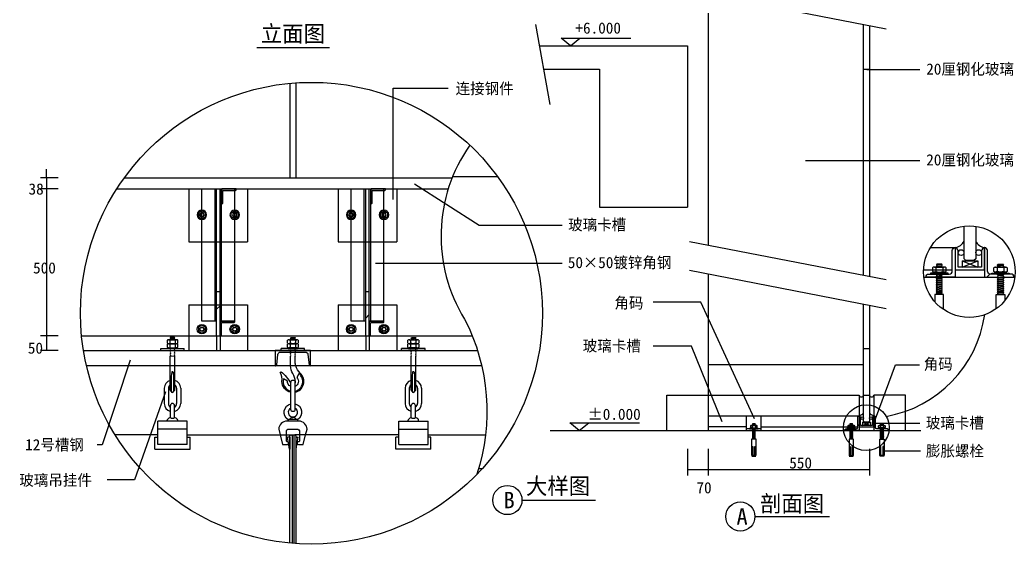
# Model space of a CAD drawing. Header units: metres. Extents: x 109725 to 113155, y 37752 to 42368.
# Drawn here: x 109725 to 113115, y 37752 to 39538 of the extents above; entities that cross this region are included whole.
import ezdxf

# ---------------------------------------------------------------- set-up
doc = ezdxf.new("R2010")
doc.units = ezdxf.units.M
for name, color, linetype in [('2', 2, 'Continuous'), ('3', 5, 'Continuous'), ('4', 4, 'Continuous'), ('7', 7, 'Continuous'), ('BH', 3, 'Continuous'), ('Dim', 3, 'Continuous'), ('TEXT', 7, 'Continuous')]:
    doc.layers.add(name, color=color, linetype=linetype)

# ---------------------------------------------------------------- blocks, each defined once
blk = doc.blocks.new('ST-L50')
at = {"layer": '7'}
blk.add_lwpolyline([(0, 1, 0.41), (1, 0), (50, 0), (50, 2.67, 0.41), (48, 4.67), (6.67, 4.67, -0.41), (4.67, 6.67), (4.67, 48, 0.41), (2.67, 50), (0, 50)], format="xyb", close=True, dxfattribs=at)
blk = doc.blocks.new('膨胀栓-10')
at = {"layer": '3'}
for p, q in [((49.68, 19.8), (50.51, 9.8)), ((52.1, 10.6), (51.43, 19.01)), ((53.85, 9.8), (53.01, 19.8)), ((53.01, 19.8), (53.85, 9.8)), ((55.43, 10.6), (54.76, 19.01)), ((56.35, 19.8), (57.18, 9.8)), ((58.77, 10.6), (58.09, 19.01)), ((59.68, 19.8), (60.51, 9.8)), ((62.1, 10.6), (61.43, 19.01)), ((63.01, 19.8), (63.85, 9.8)), ((65.43, 10.6), (64.76, 19.01)), ((66.35, 19.8), (67.18, 9.8)), ((68.77, 10.6), (68.09, 19.01)), ((69.68, 19.8), (70.51, 9.8)), ((72.1, 10.6), (71.43, 19.01)), ((73.01, 19.8), (73.85, 9.8)), ((75.43, 10.6), (74.76, 19.01)), ((76.35, 19.8), (77.18, 9.8)), ((78.77, 10.6), (78.09, 19.01)), ((79.68, 19.8), (80.51, 9.8)), ((82.1, 10.6), (81.43, 19.01)), ((83.01, 19.8), (83.85, 9.8)), ((95.68, 20.77), (89.18, 20.76)), ((95.68, 9.22), (89.18, 9.22)), ((96.68, 19.99), (97.51, 9.99)), ((99.1, 10.79), (98.43, 19.2)), ((100.01, 19.99), (100.85, 9.99))]:
    blk.add_line(p, q, dxfattribs=at)
for points in [[(88.18, 6.55, -0.22), (89.18, 9.22, -0.17), (89.18, 20.76, -0.1), (88.18, 23.43)], [(96.68, 6.55, 0.22), (95.68, 9.22, 0.17), (95.68, 20.77, 0.1), (96.68, 23.43)]]:
    blk.add_lwpolyline(points, format="xyb", dxfattribs=at)
at = {"layer": '7'}
for p, q in [((49.68, 19.8), (49.68, 10.18)), ((84.68, 19.04), (84.68, 10.22)), ((86.43, 24.87), (86.43, 5.11)), ((88.18, 6.55), (88.18, 23.43)), ((96.68, 19.99), (96.68, 10.37))]:
    blk.add_line(p, q, dxfattribs=at)
blk.add_lwpolyline([(76.35, 19.8), (78.09, 19.01), (79.68, 19.8), (81.43, 19.01), (83.01, 19.8), (84.68, 19.04), (84.68, 29.87), (86.43, 29.87), (86.43, 24.87), (88.18, 24.87), (88.18, 23.43, -0.2), (89.35, 26.54), (95.51, 26.54, -0.2), (96.68, 23.68), (96.68, 19.99), (98.43, 19.2), (100.01, 19.99), (101.68, 19.23), (101.68, 10.41), (100.85, 9.99), (99.1, 10.79), (97.51, 9.99), (96.68, 10.37), (96.68, 6.3, -0.23), (95.51, 3.45), (89.35, 3.44, -0.19), (88.18, 6.55), (88.18, 5.11), (86.43, 5.11), (86.43, 0.11), (84.68, 0.11), (84.68, 10.22), (83.85, 9.8), (82.1, 10.6), (80.51, 9.8), (78.77, 10.6), (77.18, 9.8), (75.43, 10.6), (73.85, 9.8), (72.1, 10.6), (70.51, 9.8), (68.77, 10.6), (67.18, 9.8), (65.43, 10.6), (63.85, 9.8), (62.1, 10.6), (60.51, 9.8), (58.77, 10.6), (57.18, 9.8), (55.43, 10.6), (53.85, 9.8), (52.1, 10.6), (50.51, 9.8), (49.68, 10.18), (49.68, 7.3), (-5.32, 7.3), (-5.32, 9.8), (-8.32, 8.14), (-8.32, 21.47), (-5.32, 19.8), (-5.32, 22.3), (49.68, 22.3), (49.68, 19.8), (51.43, 19.01), (53.01, 19.8), (54.76, 19.01), (56.35, 19.8), (58.09, 19.01), (59.68, 19.8), (61.43, 19.01), (63.01, 19.8), (64.76, 19.01), (66.35, 19.8), (68.09, 19.01), (69.68, 19.8), (71.43, 19.01), (73.01, 19.8), (74.76, 19.01)], format="xyb", close=True, dxfattribs=at)
blk.add_lwpolyline([(-5.32, 9.8), (24.68, 9.8), (24.68, 11.47), (-5.32, 11.47), (-5.32, 18.14), (24.68, 18.14), (24.68, 19.8), (-5.32, 19.8)], dxfattribs=at)

msp = doc.modelspace()

# ---------------------------------------------------------------- hatches: boundary and pattern name
at = {"layer": '3'}
h = msp.add_hatch(dxfattribs=at)
h.set_pattern_fill('HONEY', scale=40)
h.paths.add_polyline_path([(112920.82, 38745.35, 1), (112940.65, 38745.35, 1)])
h = msp.add_hatch(dxfattribs=at)
h.set_pattern_fill('HONEY', scale=40)
h.paths.add_polyline_path([(112980.82, 38745.35, 1), (113000.65, 38745.35, 1)])
at = {"layer": 'BH'}
h = msp.add_hatch(dxfattribs=at)
h.set_pattern_fill('AR-RROOF', scale=200)
h.paths.add_polyline_path([(112598.71, 39521.94), (112068.71, 39624.93), (112068.71, 38770.4), (112598.71, 38667.41)])
h.paths.add_polyline_path([(112068.71, 38672.02), (112068.71, 38259.7), (112583.71, 38259.7, 0.78), (112598.71, 38259.7), (112598.71, 38569.04)])
h.paths.add_polyline_path([(112068.71, 38259.7), (112068.71, 38189.7), (112583.71, 38189.7), (112583.71, 38259.7)])
h.paths.add_polyline_path([(112598.71, 38259.7, -0.78), (112583.71, 38259.7), (112583.71, 38189.7, 0.24), (112598.71, 38200.6)])
h = msp.add_hatch(dxfattribs=at)
h.set_pattern_fill('PLAST', scale=200)
h.paths.add_polyline_path([(112618.71, 39518.06), (112598.71, 39521.94), (112598.71, 38667.41), (112618.71, 38663.53)])
h = msp.add_hatch(dxfattribs=at)
h.set_pattern_fill('AR-CONC', scale=20)
h.paths.add_polyline_path([(111998.71, 39450.08), (111494.37, 39450.08), (111508.44, 39370.08), (111698.71, 39370.08), (111698.71, 38900.08), (111998.71, 38900.08)])
h = msp.add_hatch(dxfattribs=at)
h.set_pattern_fill('ANSI31', scale=400)
h.paths.add_polyline_path([(111998.71, 39450.08), (111494.37, 39450.08), (111508.44, 39370.08), (111698.71, 39370.08), (111698.71, 38900.08), (111998.71, 38900.08)])
h = msp.add_hatch(dxfattribs=at)
h.set_pattern_fill('AR-RROOF', scale=600)
h.paths.add_polyline_path([(111196.66, 39000.23, -0.06), (111257.12, 39111.55, 0.21), (110664.77, 39323.79), (110664.77, 39000.23)])
h.paths.add_polyline_path([(111257.12, 39111.55, 0.06), (111197.87, 39003.23), (111352.77, 39003.23, 0.05)])
h.paths.add_polyline_path([(110644.77, 39000.23), (110644.77, 39322.18, 0.22), (110080.54, 39000.23)])
h.paths.add_polyline_path([(110644.77, 38076.22), (110643.28, 38076.22), (110639.77, 38097.97), (110639.77, 38094.97, -0.41), (110636.27, 38091.47), (110619.77, 38091.47), (110611.51, 38124.53), (110294.47, 38124.53), (110294.47, 38116.78), (110304.47, 38116.78), (110304.47, 38076.22), (110184.47, 38076.22), (110184.47, 38116.78), (110194.47, 38116.78), (110194.47, 38124.53), (110049.05, 38124.53, 0.23), (110644.77, 37755.62)])
h.paths.add_polyline_path([(110698.04, 38124.53), (110689.77, 38091.47), (110673.27, 38091.47, -0.41), (110669.77, 38094.97), (110669.77, 38097.97), (110666.26, 38076.22), (110664.77, 38076.22), (110664.77, 37754.01, 0.22), (111281.63, 37990.36, 0.05), (111310.74, 38124.53), (111115.07, 38124.53), (111115.07, 38116.78), (111125.07, 38116.78), (111125.07, 38076.22), (111005.07, 38076.22), (111005.07, 38116.78), (111015.07, 38116.78), (111015.07, 38124.53)])
h = msp.add_hatch(dxfattribs=at)
h.set_pattern_fill('ANSI32', scale=40)
h.paths.add_polyline_path([(110406.63, 38962.23), (110394.63, 38962.23), (110394.63, 38782.23), (110406.63, 38782.23)])
h = msp.add_hatch(dxfattribs=at)
h.set_pattern_fill('ANSI32', scale=40)
h.paths.add_polyline_path([(110914.91, 38962.23), (110902.91, 38962.23), (110902.91, 38782.23), (110914.91, 38782.23)])
h = msp.add_hatch(dxfattribs=at)
h.set_pattern_fill('ANSI32', scale=30)
h.paths.add_polyline_path([(112910.74, 38762.3, 0.41), (112900.74, 38752.3), (112900.74, 38682.3, -0.41), (112890.74, 38672.3), (112820.74, 38672.3, 0.41), (112810.74, 38662.3), (112910.74, 38662.3)])
h = msp.add_hatch(dxfattribs=at)
h.set_pattern_fill('ANSI32', scale=30)
h.paths.add_polyline_path([(112910.74, 38760.91, -0.41), (112920.74, 38750.91), (112920.74, 38696.3), (113000.74, 38696.3), (113000.74, 38750.91, -0.41), (113010.74, 38760.91), (113010.74, 38686.3), (112910.74, 38686.3)])
h = msp.add_hatch(dxfattribs=at)
h.set_pattern_fill('ANSI32', scale=30)
h.paths.add_polyline_path([(113010.74, 38662.3), (113110.74, 38662.3, 0.41), (113100.74, 38672.3), (113030.74, 38672.3, -0.41), (113020.74, 38682.3), (113020.74, 38752.3, 0.41), (113010.74, 38762.3)])
h = msp.add_hatch(dxfattribs=at)
h.set_pattern_fill('ANSI32', scale=40)
h.paths.add_polyline_path([(110394.63, 38567.23), (110406.63, 38567.23), (110406.63, 38612.23), (110394.63, 38612.23)])
h.paths.add_polyline_path([(110406.63, 38567.23), (110394.63, 38567.23), (110394.63, 38462.23), (110406.63, 38462.23)])
h = msp.add_hatch(dxfattribs=at)
h.set_pattern_fill('ANSI32', scale=40)
h.paths.add_polyline_path([(110902.91, 38567.23), (110914.91, 38567.23), (110914.91, 38612.23), (110902.91, 38612.23)])
h.paths.add_polyline_path([(110914.91, 38567.23), (110902.91, 38567.23), (110902.91, 38462.23), (110914.91, 38462.23)])
h = msp.add_hatch(dxfattribs=at)
h.set_pattern_fill('PLAST', scale=200)
h.paths.add_polyline_path([(112618.71, 38565.15), (112598.71, 38569.04), (112598.71, 38182.08, -0.04), (112598.71, 38181.27), (112598.71, 38170.83), (112601.71, 38167.83), (112615.71, 38167.83), (112618.71, 38170.83), (112618.71, 38181.27, -0.04), (112618.71, 38182.08)])
h = msp.add_hatch(dxfattribs=at)
h.set_pattern_fill('ANSI32', scale=15)
h.paths.add_polyline_path([(112583.71, 38189.7, 0.41), (112578.71, 38184.7), (112578.71, 38149.7, -0.41), (112573.71, 38144.7), (112538.71, 38144.7, 0.41), (112533.71, 38139.7), (112583.71, 38139.7)])
h = msp.add_hatch(dxfattribs=at)
h.set_pattern_fill('ANSI32', scale=15)
h.paths.add_polyline_path([(112583.71, 38189, -0.41), (112588.71, 38184), (112588.71, 38156.7), (112628.71, 38156.7), (112628.71, 38184, -0.41), (112633.71, 38189), (112633.71, 38151.7), (112583.71, 38151.7)])
h = msp.add_hatch(dxfattribs=at)
h.set_pattern_fill('ANSI32', scale=15)
h.paths.add_polyline_path([(112633.71, 38139.7), (112683.71, 38139.7, 0.41), (112678.71, 38144.7), (112643.71, 38144.7, -0.41), (112638.71, 38149.7), (112638.71, 38184.7, 0.41), (112633.71, 38189.7)])

# ---------------------------------------------------------------- linework, layer by layer
for p, q in [((112627.99, 38164.3), (112657.99, 38164.3)), ((112666, 38069.69), (112696, 38069.69))]:
    msp.add_line(p, q)
at = {"layer": '2'}
for p, q in [((111494.37, 39450.08), (111998.71, 39450.08)), ((111494.37, 39450.08), (111998.71, 39450.08)), ((111998.71, 39450.08), (111998.71, 38900.08)), ((111508.44, 39370.08), (111698.71, 39370.08)), ((111698.71, 39370.08), (111698.71, 38900.08)), ((111698.71, 38900.08), (111998.71, 38900.08)), ((112803.85, 38662.3), (113113.71, 38662.3)), ((111531.5, 38139.7), (112794.05, 38139.7))]:
    msp.add_line(p, q, dxfattribs=at)
at = {"layer": '3'}
for p, q in [((112675.44, 39507.03), (112005.49, 39637.21)), ((111481.56, 39522.89), (111529.63, 39249.62)), ((110664.77, 39323.79), (110664.77, 39000.23)), ((110644.77, 39322.18), (110644.77, 39000.23)), ((110389.63, 38512.23), (110389.63, 38962.23)), ((110411.63, 38512.23), (110411.63, 38962.23)), ((110897.91, 38512.23), (110897.91, 38962.23)), ((110919.91, 38512.23), (110919.91, 38962.23)), ((110344.63, 38782.23), (110394.63, 38782.23)), ((110406.63, 38782.23), (110456.63, 38782.23)), ((110852.91, 38782.23), (110902.91, 38782.23)), ((110914.91, 38782.23), (110964.91, 38782.23)), ((112675.44, 38652.5), (112005.49, 38782.68)), ((112934.16, 38717.18), (112987.31, 38696.3)), ((112934.16, 38696.3), (112987.31, 38717.18)), ((112675.44, 38554.13), (112005.49, 38684.3)), ((112845.27, 38694.27), (112845.26, 38681.27)), ((112866.81, 38702.94), (112846.81, 38704.61)), ((112866.81, 38696.27), (112846.81, 38697.94)), ((112848.4, 38701.11), (112865.22, 38699.76)), ((112868.36, 38694.27), (112868.35, 38681.27)), ((113053.4, 38694.27), (113053.41, 38681.27)), ((113054.95, 38702.94), (113074.95, 38704.61)), ((113054.95, 38696.27), (113074.95, 38697.94)), ((113073.36, 38701.11), (113056.53, 38699.76)), ((113076.49, 38694.27), (113076.5, 38681.27)), ((112866.43, 38668.94), (112846.43, 38670.61)), ((112866.43, 38662.27), (112846.43, 38663.94)), ((112866.43, 38655.61), (112846.43, 38657.27)), ((112866.43, 38648.94), (112846.43, 38650.61)), ((112848.02, 38667.11), (112864.84, 38665.76)), ((112848.02, 38660.45), (112864.84, 38659.1)), ((112848.02, 38653.78), (112864.84, 38652.43)), ((112848.02, 38647.11), (112864.84, 38645.76)), ((113055.33, 38668.94), (113075.33, 38670.61)), ((113055.33, 38662.27), (113075.33, 38663.94)), ((113055.33, 38655.61), (113075.33, 38657.27)), ((113055.33, 38648.94), (113075.33, 38650.61)), ((113073.74, 38667.11), (113056.91, 38665.76)), ((113073.74, 38660.45), (113056.91, 38659.1)), ((113073.74, 38653.78), (113056.91, 38652.43)), ((113073.74, 38647.11), (113056.91, 38645.76)), ((112866.43, 38642.27), (112846.43, 38643.94)), ((112866.43, 38635.61), (112846.43, 38637.27)), ((112866.43, 38628.94), (112846.43, 38630.61)), ((112866.43, 38622.27), (112846.43, 38623.94)), ((112866.43, 38615.61), (112846.43, 38617.27)), ((112848.02, 38640.45), (112864.84, 38639.1)), ((112848.02, 38633.78), (112864.84, 38632.43)), ((112848.02, 38627.11), (112864.84, 38625.76)), ((112848.02, 38620.45), (112864.84, 38619.1)), ((112848.02, 38613.78), (112864.84, 38612.43)), ((113055.33, 38642.27), (113075.33, 38643.94)), ((113055.33, 38635.61), (113075.33, 38637.27)), ((113055.33, 38628.94), (113075.33, 38630.61)), ((113055.33, 38622.27), (113075.33, 38623.94)), ((113055.33, 38615.61), (113075.33, 38617.27)), ((113073.74, 38640.45), (113056.91, 38639.1)), ((113073.74, 38633.78), (113056.91, 38632.43)), ((113073.74, 38627.11), (113056.91, 38625.76)), ((113073.74, 38620.45), (113056.91, 38619.1)), ((113073.74, 38613.78), (113056.91, 38612.43)), ((112846.43, 38610.61), (112866.43, 38608.94)), ((112866.43, 38608.94), (112846.43, 38610.61)), ((112866.43, 38602.27), (112846.43, 38603.94)), ((112848.02, 38607.11), (112864.84, 38605.76)), ((113075.33, 38610.61), (113055.33, 38608.94)), ((113055.33, 38608.94), (113075.33, 38610.61)), ((113055.33, 38602.27), (113075.33, 38603.94)), ((113073.74, 38607.11), (113056.91, 38605.76)), ((110344.63, 38567.23), (110456.63, 38567.23)), ((110852.91, 38567.23), (110964.91, 38567.23)), ((110226.31, 38446.63), (110226.3, 38436.63)), ((110237.08, 38448.5), (110230.87, 38448.5)), ((110235.54, 38446.9), (110235.54, 38436.36)), ((110237.14, 38456.5), (110236.48, 38455.16)), ((110252.48, 38453.83), (110236.48, 38455.16)), ((110236.48, 38455.16), (110237.75, 38452.37)), ((110237.75, 38452.37), (110236.48, 38449.83)), ((110252.48, 38448.5), (110236.48, 38449.83)), ((110236.48, 38449.83), (110237.08, 38448.5)), ((110252.48, 38448.5), (110237.08, 38448.5)), ((110251.26, 38456.5), (110237.14, 38456.5)), ((110237.75, 38452.37), (110251.21, 38451.29)), ((110251.21, 38451.29), (110252.48, 38453.83)), ((110252.48, 38448.5), (110251.21, 38451.29)), ((110252.48, 38453.83), (110251.26, 38456.5)), ((110258.69, 38448.5), (110252.48, 38448.5)), ((110254.02, 38446.9), (110254.01, 38436.36)), ((110263.25, 38436.63), (110263.26, 38446.63)), ((110300.63, 38462.23), (110300.63, 38412.23)), ((110394.63, 38462.23), (110394.63, 38412.23)), ((110406.63, 38462.23), (110406.63, 38412.23)), ((110500.63, 38462.23), (110500.63, 38412.23)), ((110635.99, 38436.63), (110635.99, 38446.63)), ((110640.56, 38448.5), (110646.77, 38448.5)), ((110645.23, 38446.9), (110645.23, 38436.36)), ((110646.77, 38453.83), (110647.98, 38456.5)), ((110646.77, 38453.83), (110662.77, 38455.16)), ((110648.04, 38451.29), (110646.77, 38453.83)), ((110646.77, 38448.5), (110648.04, 38451.29)), ((110646.77, 38448.5), (110662.77, 38449.83)), ((110646.77, 38448.5), (110662.16, 38448.5)), ((110647.98, 38456.5), (110662.1, 38456.5)), ((110661.5, 38452.37), (110648.04, 38451.29)), ((110662.77, 38455.16), (110661.5, 38452.37)), ((110661.5, 38452.37), (110662.77, 38449.83)), ((110662.1, 38456.5), (110662.77, 38455.16)), ((110662.77, 38449.83), (110662.16, 38448.5)), ((110662.16, 38448.5), (110668.37, 38448.5)), ((110663.71, 38446.9), (110663.71, 38436.36)), ((110672.94, 38446.63), (110672.94, 38436.63)), ((110808.91, 38462.23), (110808.91, 38412.23)), ((110902.91, 38462.23), (110902.91, 38412.23)), ((110914.91, 38462.23), (110914.91, 38412.23)), ((111008.91, 38462.23), (111008.91, 38412.23)), ((111046.29, 38436.63), (111046.29, 38446.63)), ((111050.86, 38448.5), (111057.07, 38448.5)), ((111055.53, 38446.9), (111055.53, 38436.36)), ((111057.07, 38453.83), (111058.28, 38456.5)), ((111057.07, 38453.83), (111073.07, 38455.16)), ((111058.34, 38451.29), (111057.07, 38453.83)), ((111057.07, 38448.5), (111058.34, 38451.29)), ((111057.07, 38448.5), (111073.07, 38449.83)), ((111057.07, 38448.5), (111072.46, 38448.5)), ((111058.28, 38456.5), (111072.4, 38456.5)), ((111071.8, 38452.37), (111058.34, 38451.29)), ((111073.07, 38455.16), (111071.8, 38452.37)), ((111071.8, 38452.37), (111073.07, 38449.83)), ((111072.4, 38456.5), (111073.07, 38455.16)), ((111073.07, 38449.83), (111072.46, 38448.5)), ((111072.46, 38448.5), (111078.67, 38448.5)), ((111074.01, 38446.9), (111074.01, 38436.36)), ((111083.24, 38446.63), (111083.24, 38436.63)), ((110204.78, 38418.23), (110284.78, 38418.23)), ((110204.78, 38412.23), (110204.78, 38418.23)), ((110204.78, 38412.23), (110284.78, 38412.23)), ((110226.3, 38432.9), (110226.3, 38422.9)), ((110228.96, 38421.03), (110228.96, 38418.23)), ((110231.27, 38421.03), (110228.96, 38421.03)), ((110260.58, 38418.23), (110228.96, 38418.23)), ((110258.28, 38434.76), (110230.87, 38434.77)), ((110231.27, 38421.03), (110258.28, 38421.03)), ((110235.54, 38433.16), (110235.54, 38422.63)), ((110254.02, 38433.16), (110254.01, 38422.63)), ((110260.58, 38421.03), (110258.28, 38421.03)), ((110260.58, 38418.23), (110260.58, 38421.03)), ((110263.25, 38422.9), (110263.25, 38432.9)), ((110284.78, 38412.23), (110284.78, 38418.23)), ((110694.47, 38418.23), (110614.47, 38418.23)), ((110614.47, 38412.23), (110614.47, 38418.23)), ((110694.47, 38412.23), (110614.47, 38412.23)), ((110636, 38422.9), (110635.99, 38432.9)), ((110638.66, 38421.03), (110640.97, 38421.03)), ((110638.66, 38418.23), (110638.66, 38421.03)), ((110638.66, 38418.23), (110670.28, 38418.23)), ((110640.96, 38434.76), (110668.37, 38434.77)), ((110667.98, 38421.03), (110640.97, 38421.03)), ((110645.23, 38433.16), (110645.23, 38422.63)), ((110663.71, 38433.16), (110663.71, 38422.63)), ((110667.98, 38421.03), (110670.28, 38421.03)), ((110670.28, 38421.03), (110670.28, 38418.23)), ((110672.94, 38432.9), (110672.95, 38422.9)), ((110694.47, 38412.23), (110694.47, 38418.23)), ((111104.77, 38418.23), (111024.77, 38418.23)), ((111024.77, 38412.23), (111024.77, 38418.23)), ((111104.77, 38412.23), (111024.77, 38412.23)), ((111046.3, 38422.9), (111046.29, 38432.9)), ((111048.96, 38421.03), (111051.27, 38421.03)), ((111048.96, 38418.23), (111048.96, 38421.03)), ((111048.96, 38418.23), (111080.58, 38418.23)), ((111051.26, 38434.76), (111078.67, 38434.77)), ((111078.28, 38421.03), (111051.27, 38421.03)), ((111055.53, 38433.16), (111055.53, 38422.63)), ((111074.01, 38433.16), (111074.01, 38422.63)), ((111078.28, 38421.03), (111080.58, 38421.03)), ((111080.58, 38421.03), (111080.58, 38418.23)), ((111083.24, 38432.9), (111083.25, 38422.9)), ((111104.77, 38412.23), (111104.77, 38418.23)), ((110252.47, 38391.56), (110236.47, 38392.9)), ((110236.47, 38359.23), (110236.47, 38392.9)), ((110252.47, 38359.23), (110252.47, 38391.56)), ((111057.07, 38359.23), (111057.07, 38391.56)), ((111073.07, 38359.23), (111073.07, 38392.9)), ((110242.03, 38338.1), (110240.47, 38324.68)), ((110240.47, 38324.68), (110240.47, 38272.97)), ((110243.94, 38339.5), (110245, 38339.5)), ((110246.91, 38338.1), (110248.47, 38324.68)), ((110248.47, 38324.68), (110248.47, 38272.97)), ((111062.63, 38338.1), (111061.07, 38324.68)), ((111061.07, 38324.68), (111061.07, 38272.97)), ((111065.6, 38339.5), (111064.54, 38339.5)), ((111067.51, 38338.1), (111069.07, 38324.68)), ((111069.07, 38324.68), (111069.07, 38272.97)), ((110649.65, 38183.63), (110654.77, 38183.63)), ((110659.89, 38183.63), (110654.77, 38183.63)), ((110294.47, 38143.47), (110194.47, 38143.47)), ((111015.07, 38143.47), (111115.07, 38143.47)), ((112595.42, 38167.14), (112621.99, 38156.7)), ((112595.42, 38156.7), (112621.99, 38167.14)), ((110644.77, 38116.78), (110636.74, 38116.78)), ((110643.28, 38076.22), (110636.74, 38116.78)), ((110644.77, 38116.78), (110644.77, 38076.22)), ((110664.77, 38116.78), (110672.81, 38116.78)), ((110664.77, 38116.78), (110664.77, 38076.22)), ((110666.26, 38076.22), (110672.81, 38116.78)), ((110644.77, 38076.22), (110643.28, 38076.22)), ((110664.77, 38076.22), (110666.26, 38076.22))]:
    msp.add_line(p, q, dxfattribs=at)
for points in [[(111257.12, 39111.55, 0.3), (111239.77, 38518.75, -0.2), (111281.63, 37990.36, -0.2)], [(112839.93, 38696.27, -0.22), (112845.27, 38694.27, -0.17), (112868.36, 38694.27, -0.1), (112873.69, 38696.27)], [(112839.93, 38679.27, 0.22), (112845.26, 38681.27, 0.17), (112868.35, 38681.27, 0.1), (112873.69, 38679.27)], [(113081.83, 38696.27, 0.22), (113076.49, 38694.27, 0.17), (113053.4, 38694.27, 0.1), (113048.07, 38696.27)], [(113081.83, 38679.27, -0.22), (113076.5, 38681.27, -0.17), (113053.41, 38681.27, -0.1), (113048.07, 38679.27)], [(110231.28, 38448.5, -0.22), (110235.54, 38446.9, -0.17), (110254.02, 38446.9, -0.1), (110258.28, 38448.5)], [(110667.97, 38448.5, 0.22), (110663.71, 38446.9, 0.17), (110645.23, 38446.9, 0.1), (110640.96, 38448.5)], [(111078.27, 38448.5, 0.22), (111074.01, 38446.9, 0.17), (111055.53, 38446.9, 0.1), (111051.26, 38448.5)], [(110231.27, 38434.76, 0.22), (110235.54, 38436.36, 0.17), (110254.01, 38436.36, 0.1), (110258.28, 38434.76)], [(110231.27, 38434.76, -0.22), (110235.54, 38433.16, -0.17), (110254.02, 38433.16, -0.1), (110258.28, 38434.76)], [(110231.27, 38421.03, 0.22), (110235.54, 38422.63, 0.17), (110254.01, 38422.63, 0.1), (110258.28, 38421.03)], [(110667.97, 38434.76, 0.22), (110663.71, 38433.16, 0.17), (110645.23, 38433.16, 0.1), (110640.96, 38434.76)], [(110667.97, 38434.76, -0.22), (110663.71, 38436.36, -0.17), (110645.23, 38436.36, -0.1), (110640.97, 38434.76)], [(110667.98, 38421.03, -0.22), (110663.71, 38422.63, -0.17), (110645.23, 38422.63, -0.1), (110640.97, 38421.03)], [(111078.27, 38434.76, -0.22), (111074.01, 38436.36, -0.17), (111055.53, 38436.36, -0.1), (111051.26, 38434.76)], [(111078.27, 38434.76, 0.22), (111074.01, 38433.16, 0.17), (111055.53, 38433.16, 0.1), (111051.26, 38434.76)], [(111078.27, 38421.03, -0.22), (111074.01, 38422.63, -0.17), (111055.53, 38422.63, -0.1), (111051.27, 38421.03)], [(110664.43, 38359.23, -0.06), (110662.77, 38371.99), (110662.77, 38392.9)], [(110646.43, 38289.85, -0.3), (110636.23, 38307.85), (110622.55, 38315.74, 0.43), (110647.77, 38273.68)], [(110661.77, 38273.68, 0.64), (110675.41, 38332.89), (110667.81, 38319.73, -0.54), (110661.77, 38289.24)], [(110611.51, 38124.53), (110619.77, 38091.47), (110636.27, 38091.47, 0.41), (110639.77, 38094.97), (110639.77, 38097.97, 0.41), (110637.27, 38100.47), (110635.27, 38100.47, -0.41), (110632.77, 38102.97), (110632.77, 38124.53)], [(110676.77, 38124.53), (110676.77, 38102.97, -0.41), (110674.27, 38100.47), (110672.27, 38100.47, 0.41), (110669.77, 38097.97), (110669.77, 38094.97, 0.41), (110673.27, 38091.47), (110689.77, 38091.47), (110698.04, 38124.53)]]:
    msp.add_lwpolyline(points, format="xyb", dxfattribs=at)
for points in [[(110344.63, 38887.96), (110332.63, 38881.03), (110332.63, 38867.18), (110344.63, 38860.25)], [(110344.63, 38860.25), (110356.63, 38867.18), (110356.63, 38881.03), (110344.63, 38887.96)], [(110456.63, 38860.25), (110444.63, 38867.18), (110444.63, 38881.03), (110456.63, 38887.96)], [(110456.63, 38887.96), (110468.63, 38881.03), (110468.63, 38867.18), (110456.63, 38860.25)], [(110852.91, 38887.96), (110840.91, 38881.03), (110840.91, 38867.18), (110852.91, 38860.25)], [(110852.91, 38860.25), (110864.91, 38867.18), (110864.91, 38881.03), (110852.91, 38887.96)], [(110964.91, 38860.25), (110952.91, 38867.18), (110952.91, 38881.03), (110964.91, 38887.96)], [(110964.91, 38887.96), (110976.91, 38881.03), (110976.91, 38867.18), (110964.91, 38860.25)], [(110237.08, 38418.23), (110237.74, 38416.77), (110236.47, 38414.23), (110237.74, 38411.44), (110236.47, 38408.9), (110237.74, 38406.1), (110236.47, 38403.56), (110237.74, 38400.77), (110236.47, 38398.23), (110237.74, 38395.44), (110236.47, 38392.9)], [(110252.47, 38391.56), (110251.2, 38394.36), (110252.47, 38396.9), (110251.2, 38399.69), (110252.47, 38402.23), (110251.2, 38405.03), (110252.47, 38407.56), (110251.2, 38410.36), (110252.47, 38412.9), (110251.2, 38415.69), (110252.47, 38418.23)], [(110646.77, 38391.56), (110648.04, 38394.36), (110646.77, 38396.9), (110648.04, 38399.69), (110646.77, 38402.23), (110648.04, 38405.03), (110646.77, 38407.56), (110648.04, 38410.36), (110646.77, 38412.9), (110648.04, 38415.69), (110646.77, 38418.23)], [(110662.17, 38418.23), (110661.5, 38416.77), (110662.77, 38414.23), (110661.5, 38411.44), (110662.77, 38408.9), (110661.5, 38406.1), (110662.77, 38403.56), (110661.5, 38400.77), (110662.77, 38398.23), (110661.5, 38395.44), (110662.77, 38392.9)], [(111057.07, 38391.56), (111058.34, 38394.36), (111057.07, 38396.9), (111058.34, 38399.69), (111057.07, 38402.23), (111058.34, 38405.03), (111057.07, 38407.56), (111058.34, 38410.36), (111057.07, 38412.9), (111058.34, 38415.69), (111057.07, 38418.23)], [(111072.47, 38418.23), (111071.8, 38416.77), (111073.07, 38414.23), (111071.8, 38411.44), (111073.07, 38408.9), (111071.8, 38406.1), (111073.07, 38403.56), (111071.8, 38400.77), (111073.07, 38398.23), (111071.8, 38395.44), (111073.07, 38392.9)], [(110646.77, 38359.23), (110646.77, 38359.57), (110646.77, 38391.56)], [(110644.77, 37755.62), (110644.77, 38121.53), (110647.77, 38124.53), (110661.77, 38124.53), (110664.77, 38121.53), (110664.77, 37754.01)]]:
    msp.add_lwpolyline(points, dxfattribs=at)
for points in [[(110344.63, 38470.49), (110356.63, 38477.42), (110356.63, 38491.28), (110344.63, 38498.21), (110332.63, 38491.28), (110332.63, 38477.42)], [(110456.63, 38470.49), (110444.63, 38477.42), (110444.63, 38491.28), (110456.63, 38498.21), (110468.63, 38491.28), (110468.63, 38477.42)], [(110852.91, 38470.49), (110864.91, 38477.42), (110864.91, 38491.28), (110852.91, 38498.21), (110840.91, 38491.28), (110840.91, 38477.42)], [(110964.91, 38470.49), (110952.91, 38477.42), (110952.91, 38491.28), (110964.91, 38498.21), (110976.91, 38491.28), (110976.91, 38477.42)]]:
    msp.add_lwpolyline(points, close=True, dxfattribs=at)
msp.add_lwpolyline([(110714.28, 38359.23), (110714.77, 38359.23), (110714.77, 38412.23), (110594.77, 38412.23), (110594.77, 38359.23), (110595.27, 38359.23, 0.38), (110599.74, 38363.21), (110603.77, 38397.73, -0.41), (110612.77, 38406.73), (110696.77, 38406.73, -0.41), (110705.77, 38397.73), (110709.81, 38363.21, 0.38)], format="xyb", close=True, dxfattribs=at)
for centre, radius in [((110717.74, 38538.9), 786.67), ((112958.78, 38680.4), 155.98), ((112930.74, 38745.35), 9.91), ((112990.74, 38745.35), 9.91), ((110344.63, 38484.33), 16.17), ((110344.63, 38484.33), 7.38), ((110344.63, 38484.33), 6.23), ((110456.63, 38484.35), 16.17), ((110456.63, 38484.35), 7.38), ((110456.63, 38484.35), 6.23), ((110852.91, 38484.33), 16.17), ((110852.91, 38484.33), 7.38), ((110852.91, 38484.33), 6.23), ((110964.91, 38484.35), 16.17), ((110964.91, 38484.35), 7.38), ((110964.91, 38484.35), 6.23), ((112607.73, 38148.75), 77.99), ((112593.71, 38181.22), 4.96), ((112623.71, 38181.22), 4.96)]:
    msp.add_circle(centre, radius, dxfattribs=at)
for centre, radius, start, end in [((110344.63, 38874.1), 16.17, 90, 270), ((110344.63, 38874.1), 16.17, 270, 90), ((110456.63, 38874.1), 16.17, 90, 270), ((110456.63, 38874.1), 16.17, 270, 90), ((110852.91, 38874.1), 16.17, 90, 270), ((110852.91, 38874.1), 16.17, 270, 90), ((110964.91, 38874.1), 16.17, 90, 270), ((110964.91, 38874.1), 16.17, 270, 90), ((110344.63, 38874.1), 7.38, 90, 270), ((110344.63, 38874.1), 6.23, 90, 270), ((110344.63, 38874.1), 7.38, 270, 90), ((110344.63, 38874.1), 6.23, 270, 90), ((110456.63, 38874.1), 7.38, 90, 270), ((110456.63, 38874.1), 6.23, 90, 270), ((110456.63, 38874.1), 7.38, 270, 90), ((110456.63, 38874.1), 6.23, 270, 90), ((110852.91, 38874.1), 7.38, 90, 270), ((110852.91, 38874.1), 6.23, 90, 270), ((110852.91, 38874.1), 7.38, 270, 90), ((110852.91, 38874.1), 6.23, 270, 90), ((110964.91, 38874.1), 7.38, 90, 270), ((110964.91, 38874.1), 6.23, 90, 270), ((110964.91, 38874.1), 7.38, 270, 90), ((110964.91, 38874.1), 6.23, 270, 90), ((112605.2, 38591.68), 410.19, 279.85, 351.92), ((110230.55, 38442.78), 5.73, 86.72, 137.74), ((110258.78, 38442.19), 6.31, 44.75, 90.81), ((110640.47, 38442.19), 6.31, 89.19, 135.25), ((110668.7, 38442.78), 5.73, 42.26, 93.28), ((111050.77, 38442.19), 6.31, 89.19, 135.25), ((111079, 38442.78), 5.73, 42.26, 93.28), ((110231.1, 38428.14), 7.12, 227.51, 271.33), ((110231.11, 38441.88), 7.12, 227.51, 271.33), ((110230.54, 38429.05), 5.73, 86.72, 137.74), ((110258.54, 38441.61), 6.85, 267.79, 313.37), ((110258.54, 38427.88), 6.85, 267.79, 313.37), ((110258.77, 38428.46), 6.31, 44.75, 90.81), ((110640.47, 38428.46), 6.31, 89.19, 135.25), ((110640.7, 38441.61), 6.85, 226.63, 272.21), ((110640.7, 38427.88), 6.85, 226.63, 272.21), ((110668.14, 38441.88), 7.12, 268.67, 312.49), ((110668.14, 38428.14), 7.12, 268.67, 312.49), ((110668.7, 38429.05), 5.73, 42.26, 93.28), ((111050.77, 38428.46), 6.31, 89.19, 135.25), ((111051, 38441.61), 6.85, 226.63, 272.21), ((111051, 38427.88), 6.85, 226.63, 272.21), ((111078.44, 38441.88), 7.12, 268.67, 312.49), ((111078.44, 38428.14), 7.12, 268.67, 312.49), ((111079, 38429.05), 5.73, 42.26, 93.28), ((110245.28, 38308.37), 9.18, 127.68, 163.56), ((110239.97, 38315.24), 0.5, 0, 127.68), ((110243.94, 38337.5), 2, 90, 162.56), ((110245, 38337.5), 2, 17.44, 90), ((110248.97, 38315.24), 0.5, 52.32, 180), ((110243.66, 38308.37), 9.18, 16.44, 52.32), ((111065.88, 38308.37), 9.18, 127.68, 163.56), ((111060.57, 38315.24), 0.5, 0, 127.68), ((111064.54, 38337.5), 2, 90, 162.56), ((111065.6, 38337.5), 2, 17.44, 90), ((111069.57, 38315.24), 0.5, 52.32, 180), ((111064.26, 38308.37), 9.18, 16.44, 52.32), ((110654.77, 38306.47), 18.6, 243.33, 247.89), ((110654.77, 38201.47), 16, 115.94, 64.06), ((110629.61, 38200.91), 26.46, 290.25, 319.23), ((110654.77, 38102.56), 74.76, 78.43, 101.57), ((110679.35, 38200.12), 25.5, 220.28, 250.35)]:
    msp.add_arc(centre, radius, start, end, dxfattribs=at)
at = {"layer": '4'}
for p, q in [((111352.77, 39003.23), (111197.87, 39003.23)), ((110054.68, 38962.23), (111183.16, 38962.23)), ((109941.33, 38412.23), (111283.29, 38412.23)), ((111299.39, 38009.23), (111287.43, 38009.23))]:
    msp.add_line(p, q, dxfattribs=at)
for points in [[(111928.71, 38139.7), (111928.71, 38259.7), (112583.71, 38259.7), (112583.71, 38189.7)], [(112741.71, 38139.7), (112741.71, 38259.7), (112633.71, 38259.7), (112633.71, 38189.69)]]:
    msp.add_lwpolyline(points, dxfattribs=at)
for centre in [(112591.21, 38261.54), (112626.21, 38261.54)]:
    msp.add_arc(centre, 7.72, 193.78, 346.22, dxfattribs=at)
at = {"layer": '7'}
for p, q in [((111600.28, 39450.08), (111632.57, 39476.11)), ((110080.54, 39000.23), (111196.66, 39000.23)), ((110300.63, 38962.23), (110300.63, 38782.23)), ((110394.63, 38462.23), (110394.63, 38962.23)), ((110406.63, 38462.23), (110406.63, 38962.23)), ((110500.63, 38962.23), (110500.63, 38782.23)), ((110808.91, 38962.23), (110808.91, 38782.23)), ((110902.91, 38462.23), (110902.91, 38962.23)), ((110914.91, 38462.23), (110914.91, 38962.23)), ((111008.91, 38962.23), (111008.91, 38782.23)), ((110300.63, 38782.23), (110344.63, 38782.23)), ((110394.63, 38782.23), (110406.63, 38782.23)), ((110456.63, 38782.23), (110500.63, 38782.23)), ((110808.91, 38782.23), (110852.91, 38782.23)), ((110902.91, 38782.23), (110914.91, 38782.23)), ((110964.91, 38782.23), (111008.91, 38782.23)), ((112826.03, 38762.3), (112910.74, 38762.3)), ((113010.74, 38761.68), (113010.74, 38687.68)), ((112934.16, 38717.18), (112934.16, 38696.3)), ((112934.16, 38717.18), (112987.31, 38717.18)), ((112987.31, 38717.18), (112987.31, 38696.3)), ((112802.91, 38686.3), (112900.74, 38686.3)), ((112866.81, 38696.27), (112847.57, 38696.27)), ((113010.74, 38687.68), (113010.74, 38687.68)), ((113054.95, 38696.27), (113074.19, 38696.27)), ((112876.57, 38675.77), (112837.05, 38675.77)), ((112839.93, 38679.27), (112873.69, 38679.27)), ((112864.92, 38672.27), (112847.27, 38672.27)), ((113095.2, 38672.3), (113037.21, 38672.3)), ((113045.19, 38675.77), (113084.71, 38675.77)), ((113081.83, 38679.27), (113048.07, 38679.27)), ((113056.84, 38672.27), (113074.49, 38672.27)), ((110406.63, 38612.23), (110394.63, 38612.23)), ((110914.91, 38612.23), (110902.91, 38612.23)), ((112866.43, 38602.27), (112847.19, 38602.27)), ((113055.33, 38602.27), (113074.57, 38602.27)), ((110300.63, 38567.23), (110300.63, 38462.23)), ((110300.63, 38567.23), (110344.63, 38567.23)), ((110456.63, 38567.23), (110500.63, 38567.23)), ((110500.63, 38567.23), (110500.63, 38462.23)), ((110808.91, 38567.23), (110852.91, 38567.23)), ((110808.91, 38567.23), (110808.91, 38462.23)), ((110964.91, 38567.23), (111008.91, 38567.23)), ((111008.91, 38567.23), (111008.91, 38462.23)), ((109934.81, 38462.23), (111265.43, 38462.23)), ((111297.69, 38359.23), (109951.86, 38359.23)), ((110236.47, 38276.97), (110236.47, 38359.23)), ((110252.47, 38276.97), (110252.47, 38359.23)), ((111057.07, 38276.97), (111057.07, 38359.23)), ((111073.07, 38276.97), (111073.07, 38359.23)), ((110216.47, 38283.14), (110216.47, 38231.47)), ((110230.47, 38283.14), (110230.47, 38231.47)), ((110240.47, 38296.56), (110240.47, 38296.56)), ((110240.47, 38272.97), (110240.47, 38272.97)), ((110248.47, 38296.56), (110248.47, 38296.56)), ((110248.47, 38272.97), (110248.47, 38272.97)), ((110258.47, 38283.14), (110258.47, 38231.47)), ((110272.47, 38283.14), (110272.47, 38231.47)), ((111037.07, 38283.14), (111037.07, 38231.47)), ((111051.07, 38283.14), (111051.07, 38231.47)), ((111061.07, 38296.56), (111061.07, 38296.56)), ((111061.07, 38272.97), (111061.07, 38272.97)), ((111069.07, 38296.56), (111069.07, 38296.56)), ((111069.07, 38272.97), (111069.07, 38272.97)), ((111079.07, 38283.14), (111079.07, 38231.47)), ((111093.07, 38283.14), (111093.07, 38231.47)), ((110244.47, 38268.97), (110244.47, 38268.97)), ((111065.07, 38268.97), (111065.07, 38268.97)), ((110237.47, 38183.63), (110237.47, 38224.47)), ((110251.47, 38183.63), (110251.47, 38224.47)), ((111058.07, 38183.63), (111058.07, 38224.47)), ((111072.07, 38183.63), (111072.07, 38224.47)), ((110294.47, 38171.47), (110194.47, 38171.47)), ((110194.47, 38091.47), (110194.47, 38171.47)), ((110226.47, 38171.47), (110226.47, 38174.64)), ((110262.47, 38171.47), (110262.47, 38174.64)), ((110294.47, 38091.47), (110294.47, 38171.47)), ((111015.07, 38171.47), (111115.07, 38171.47)), ((111015.07, 38091.47), (111015.07, 38171.47)), ((111047.07, 38171.47), (111047.07, 38174.64)), ((111083.07, 38171.47), (111083.07, 38174.64)), ((111115.07, 38091.47), (111115.07, 38171.47)), ((112068.71, 38189.7), (112068.71, 38139.7)), ((112068.71, 38189.7), (112583.71, 38189.7)), ((112199.79, 38139.7), (112199.79, 38189.7)), ((112249.79, 38139.81), (112249.79, 38189.7)), ((112633.71, 38189.39), (112633.71, 38152.39)), ((111630.16, 38139.75), (111662.46, 38165.78)), ((112199.79, 38151.7), (112068.71, 38151.7)), ((112249.79, 38144.7), (112199.79, 38144.7)), ((112250.17, 38151.7), (112578.71, 38151.7)), ((112595.42, 38167.14), (112621.99, 38167.14)), ((112595.42, 38167.14), (112595.42, 38156.7)), ((112621.99, 38167.14), (112621.99, 38156.7)), ((112633.71, 38152.39), (112633.71, 38152.39)), ((112675.93, 38144.7), (112646.94, 38144.7)), ((110194.47, 38124.53), (110049.05, 38124.53)), ((110184.47, 38076.22), (110184.47, 38116.78)), ((110184.47, 38116.78), (110194.47, 38116.78)), ((110294.47, 38124.53), (110632.77, 38124.53)), ((110294.47, 38116.78), (110304.47, 38116.78)), ((110304.47, 38076.22), (110304.47, 38116.78)), ((110651.77, 38121.53), (110651.77, 37755)), ((110657.77, 38121.53), (110657.77, 37754.51)), ((111015.07, 38124.53), (110676.77, 38124.53)), ((111015.07, 38116.78), (111005.07, 38116.78)), ((111005.07, 38076.22), (111005.07, 38116.78)), ((111115.07, 38124.53), (111310.74, 38124.53)), ((111125.07, 38116.78), (111115.07, 38116.78)), ((111125.07, 38076.22), (111125.07, 38116.78)), ((110184.47, 38076.22), (110304.47, 38076.22)), ((110294.47, 38091.47), (110194.47, 38091.47)), ((111125.07, 38076.22), (111005.07, 38076.22)), ((111015.07, 38091.47), (111115.07, 38091.47))]:
    msp.add_line(p, q, dxfattribs=at)
for points in [[(112068.71, 39624.93), (112068.71, 38770.4)], [(112598.71, 38667.41), (112598.71, 39521.94)], [(112618.71, 39518.06), (112618.71, 38663.53)], [(111600.28, 39450.08), (111567.98, 39476.11), (111805.74, 39476.11)], [(110394.63, 38512.23), (110344.63, 38512.23), (110344.63, 38962.23)], [(110406.63, 38512.23), (110456.63, 38512.23), (110456.63, 38962.23)], [(110902.91, 38512.23), (110852.91, 38512.23), (110852.91, 38962.23)], [(110914.91, 38512.23), (110964.91, 38512.23), (110964.91, 38962.23)], [(112980.74, 38834.82), (112980.74, 38724.56), (112974.74, 38718.56), (112946.74, 38718.56), (112940.74, 38724.56), (112940.74, 38835.33)], [(112068.71, 38672.02), (112068.71, 38189.7)], [(112618.71, 38565.15), (112618.71, 38170.83), (112615.71, 38167.83), (112601.71, 38167.83), (112598.71, 38170.83), (112598.71, 38569.04)], [(111630.16, 38139.75), (111597.87, 38165.78), (111835.62, 38165.78)], [(110632.77, 38124.53), (110648.77, 38124.53), (110651.77, 38121.53)], [(110676.77, 38124.53), (110660.77, 38124.53), (110657.77, 38121.53)]]:
    msp.add_lwpolyline(points, dxfattribs=at)
for points in [[(112910.74, 38662.3), (112810.74, 38662.3), (112810.74, 38662.3, -0.41), (112820.74, 38672.3), (112890.74, 38672.3, 0.41), (112900.74, 38682.3), (112900.74, 38752.3, -0.41), (112910.74, 38762.3)], [(113110.74, 38662.3), (113110.74, 38662.3, 0.41), (113100.74, 38672.3), (113030.74, 38672.3, -0.41), (113020.74, 38682.3), (113020.74, 38752.3, 0.41), (113010.74, 38762.3), (113010.74, 38662.3)], [(110647.77, 38210.47), (110647.77, 38304.14, -1), (110661.77, 38304.14), (110661.77, 38210.47, -1)], [(112583.71, 38139.7), (112533.71, 38139.7), (112533.71, 38139.7, -0.41), (112538.71, 38144.7), (112573.71, 38144.7, 0.41), (112578.71, 38149.7), (112578.71, 38184.7, -0.41), (112583.71, 38189.7)], [(112683.71, 38139.7), (112683.71, 38139.7, 0.41), (112678.71, 38144.7), (112643.71, 38144.7, -0.41), (112638.71, 38149.7), (112638.71, 38184.7, 0.41), (112633.71, 38189.7), (112633.71, 38139.7)]]:
    msp.add_lwpolyline(points, format="xyb", close=True, dxfattribs=at)
for points in [[(112910.74, 38762.3), (112910.74, 38686.3), (113010.74, 38686.3), (113010.74, 38762.3, 0.39), (113000.74, 38750.91), (113000.74, 38696.3), (112920.74, 38696.3), (112920.74, 38750.91, 0.39), (112910.74, 38762.3)], [(112871.43, 38551.17), (112871.43, 38602.27), (112866.43, 38602.27), (112864.84, 38605.76), (112866.43, 38608.94), (112864.84, 38612.43), (112866.43, 38615.61), (112864.84, 38619.1), (112866.43, 38622.27), (112864.84, 38625.76), (112866.43, 38628.94), (112864.84, 38632.43), (112866.43, 38635.61), (112864.84, 38639.1), (112866.43, 38642.27), (112864.84, 38645.76), (112866.43, 38648.94), (112864.84, 38652.43), (112866.43, 38655.61), (112864.84, 38659.1), (112866.43, 38662.27), (112864.84, 38665.76), (112866.43, 38668.94), (112864.92, 38672.27), (112886.57, 38672.27), (112886.57, 38675.77), (112876.57, 38675.77), (112876.57, 38679.27), (112873.69, 38679.27, 0.2), (112879.9, 38681.61), (112879.91, 38693.94, 0.2), (112874.2, 38696.27), (112866.81, 38696.27), (112865.22, 38699.76), (112866.81, 38702.94), (112865.3, 38706.27), (112847.65, 38706.27), (112846.81, 38704.61), (112848.4, 38701.11), (112846.81, 38697.94), (112847.57, 38696.27), (112839.43, 38696.27, 0.23), (112833.72, 38693.94), (112833.71, 38681.61, 0.19), (112839.93, 38679.27), (112837.05, 38679.27), (112837.05, 38675.77), (112827.05, 38675.77), (112827.05, 38672.27), (112847.27, 38672.27), (112846.43, 38670.61), (112848.02, 38667.11), (112846.43, 38663.94), (112848.02, 38660.45), (112846.43, 38657.27), (112848.02, 38653.78), (112846.43, 38650.61), (112848.02, 38647.11), (112846.43, 38643.94), (112848.02, 38640.45), (112846.43, 38637.27), (112848.02, 38633.78), (112846.43, 38630.61), (112848.02, 38627.11), (112846.43, 38623.94), (112848.02, 38620.45), (112846.43, 38617.27), (112848.02, 38613.78), (112846.43, 38610.61), (112848.02, 38607.11), (112846.43, 38603.94), (112847.19, 38602.27), (112841.43, 38602.27), (112841.43, 38577.64)], [(113050.33, 38554.11), (113050.33, 38602.27), (113055.33, 38602.27), (113056.91, 38605.76), (113055.33, 38608.94), (113056.91, 38612.43), (113055.33, 38615.61), (113056.91, 38619.1), (113055.33, 38622.27), (113056.91, 38625.76), (113055.33, 38628.94), (113056.91, 38632.43), (113055.33, 38635.61), (113056.91, 38639.1), (113055.33, 38642.27), (113056.91, 38645.76), (113055.33, 38648.94), (113056.91, 38652.43), (113055.33, 38655.61), (113056.91, 38659.1), (113055.33, 38662.27), (113056.91, 38665.76), (113055.33, 38668.94), (113056.84, 38672.27), (113035.19, 38672.27), (113035.19, 38675.77), (113045.19, 38675.77), (113045.19, 38679.27), (113048.07, 38679.27, -0.2), (113041.86, 38681.61), (113041.85, 38693.94, -0.2), (113047.56, 38696.27), (113054.95, 38696.27), (113056.53, 38699.76), (113054.95, 38702.94), (113056.46, 38706.27), (113074.11, 38706.27), (113074.95, 38704.61), (113073.36, 38701.11), (113074.95, 38697.94), (113074.19, 38696.27), (113082.33, 38696.27, -0.23), (113088.04, 38693.94), (113088.05, 38681.61, -0.19), (113081.83, 38679.27), (113084.71, 38679.27), (113084.71, 38675.77), (113094.71, 38675.77), (113094.71, 38672.27), (113074.49, 38672.27), (113075.33, 38670.61), (113073.74, 38667.11), (113075.33, 38663.94), (113073.74, 38660.45), (113075.33, 38657.27), (113073.74, 38653.78), (113075.33, 38650.61), (113073.74, 38647.11), (113075.33, 38643.94), (113073.74, 38640.45), (113075.33, 38637.27), (113073.74, 38633.78), (113075.33, 38630.61), (113073.74, 38627.11), (113075.33, 38623.94), (113073.74, 38620.45), (113075.33, 38617.27), (113073.74, 38613.78), (113075.33, 38610.61), (113073.74, 38607.11), (113075.33, 38603.94), (113074.57, 38602.27), (113080.33, 38602.27), (113080.33, 38582.64)], [(110661.77, 38300.3, 0.18), (110664.11, 38306.47, 0.1), (110654.34, 38333.11, -0.14), (110646.77, 38359.23, -0.14)], [(110661.77, 38269.63, 0.62), (110679.63, 38334.55, -0.15), (110664.43, 38359.23, -0.15)], [(110647.77, 38269.63, -0.36), (110617.27, 38306.47, 0.21), (110611.27, 38336.5, -0.4), (110614.27, 38339.5, -0.09), (110647.77, 38300.02)], [(110638.77, 38171.47), (110638.77, 38176.1, -0.66), (110647.77, 38230.65)], [(110661.77, 38230.65, -0.66), (110670.77, 38176.1), (110670.77, 38171.47)], [(110698.04, 38124.53), (110702.77, 38143.47, 0.41), (110674.77, 38171.47), (110634.77, 38171.47, 0.41), (110606.77, 38143.47), (110611.51, 38124.53)], [(112583.71, 38189.7), (112583.71, 38151.7), (112633.71, 38151.7), (112633.71, 38189.7, 0.39), (112628.71, 38184), (112628.71, 38156.7), (112588.71, 38156.7), (112588.71, 38184, 0.39), (112583.71, 38189.7)], [(110632.77, 38124.53), (110632.77, 38138.47, -0.41), (110637.77, 38143.47), (110671.77, 38143.47, -0.41), (110676.77, 38138.47), (110676.77, 38124.53)]]:
    msp.add_lwpolyline(points, format="xyb", dxfattribs=at)
for centre, radius, start, end in [((112904.7, 38802.14), 40.3, 278.62, 333.41), ((113016.77, 38802.14), 40.3, 206.59, 261.38), ((110244.47, 38283.14), 28, 106.6, 180), ((110244.47, 38283.14), 28, 0, 73.4), ((111065.07, 38283.14), 28, 106.6, 180), ((111065.07, 38283.14), 28, 0, 73.4), ((110244.47, 38283.14), 14, 124.85, 180), ((110243.82, 38280.32), 8.07, 204.48, 245.52), ((110244.47, 38272.97), 4, 180, 270), ((110244.47, 38272.97), 4, 270, 0), ((110245.13, 38280.32), 8.07, 294.48, 335.52), ((110244.47, 38283.14), 14, 0, 55.15), ((111065.07, 38283.14), 14, 124.85, 180), ((111064.41, 38280.32), 8.07, 204.48, 245.52), ((111065.07, 38272.97), 4, 180, 270), ((111065.07, 38272.97), 4, 270, 0), ((111065.73, 38280.32), 8.07, 294.48, 335.52), ((111065.07, 38283.14), 14, 0, 55.15), ((110244.47, 38231.47), 28, 180, 255.52), ((110244.47, 38231.47), 14, 180, 240), ((110244.47, 38224.47), 7, 0, 180), ((110244.47, 38231.47), 28, 284.48, 0), ((110244.47, 38231.47), 14, 300, 0), ((111065.07, 38231.47), 28, 180, 255.52), ((111065.07, 38231.47), 14, 180, 240), ((111065.07, 38224.47), 7, 0, 180), ((111065.07, 38231.47), 28, 284.48, 0), ((111065.07, 38231.47), 14, 300, 0), ((110229.97, 38174.64), 3.5, 133.99, 180), ((110249.29, 38154.62), 31.32, 112.17, 133.99), ((110244.47, 38191.1), 10.24, 226.88, 313.12), ((110239.65, 38154.62), 31.32, 46.01, 67.83), ((110258.97, 38174.64), 3.5, 0, 46.01), ((111050.57, 38174.64), 3.5, 133.99, 180), ((111069.89, 38154.62), 31.32, 112.17, 133.99), ((111065.07, 38191.1), 10.24, 226.88, 313.12), ((111060.25, 38154.62), 31.32, 46.01, 67.83), ((111079.57, 38174.64), 3.5, 0, 46.01), ((112580.69, 38209.62), 20.15, 278.62, 333.41), ((112636.72, 38209.62), 20.15, 206.59, 261.38)]:
    msp.add_arc(centre, radius, start, end, dxfattribs=at)
at = {"layer": 'Dim'}
for p, q in [((109815.22, 39000.23), (109815.22, 39030.23)), ((109854.88, 39000.23), (109795.22, 39000.23)), ((109815.22, 39000.23), (109815.22, 38962.23)), ((109854.88, 38962.23), (109795.22, 38962.23)), ((109854.88, 38962.23), (109795.22, 38962.23)), ((109815.22, 38962.23), (109815.22, 38932.23)), ((109815.22, 38962.23), (109815.22, 38462.23)), ((109854.88, 38462.23), (109795.22, 38462.23)), ((109854.88, 38462.23), (109795.22, 38462.23)), ((109815.22, 38462.23), (109815.22, 38412.23)), ((109854.88, 38412.23), (109795.22, 38412.23)), ((111998.71, 38076.58), (111998.71, 37986.05)), ((112068.71, 38076.58), (112068.71, 37986.05)), ((112068.71, 38076.58), (112068.71, 37986.05)), ((112618.71, 38076.58), (112618.71, 37986.05)), ((111998.71, 38006.05), (112068.71, 38006.05)), ((112068.71, 38006.05), (112618.71, 38006.05))]:
    msp.add_line(p, q, dxfattribs=at)
for points in [[(112609.31, 39369), (112790.15, 39369)], [(110995.86, 38926.37), (110995.86, 39305.34), (111183.36, 39305.34)], [(112400.59, 39059.6), (112790.15, 39059.6)], [(111068.41, 38980.2), (111288.98, 38839.35), (111572.48, 38839.35)], [(110936.1, 38709.41), (111571.51, 38709.41)], [(112226.97, 38179.38), (112043.72, 38576.96), (111882.17, 38576.96)], [(112117.26, 38168.54), (112012.38, 38426.36), (111882.17, 38426.36)], [(110100.2, 38378.51), (110004.46, 38090.12), (109987.58, 38090.12)], [(112638.71, 38178.48), (112707.59, 38362.59), (112789.43, 38362.59)], [(110220.56, 38270.54), (110115.25, 37971.21), (110021.64, 37971.21)], [(112657.99, 38164.3), (112790.15, 38164.3)], [(112696, 38069.69), (112792.36, 38069.69)]]:
    msp.add_lwpolyline(points, dxfattribs=at)
at = {"layer": 'TEXT'}
for p, q in [((110532.35, 39444.48), (110779.36, 39444.48)), ((111435.02, 37902.29), (111685.27, 37902.29)), ((112228.6, 37846.17), (112482.4, 37846.17))]:
    msp.add_line(p, q, dxfattribs=at)
for centre in [(111385.27, 37902.29), (112178.85, 37846.17)]:
    msp.add_circle(centre, 49.75, dxfattribs=at)

# ---------------------------------------------------------------- block references
at = {"layer": '3', "rotation": 270}
for p in [(110411.63, 38962.23), (110919.91, 38962.23), (110406.63, 38512.23), (110914.91, 38512.23)]:
    msp.add_blockref('ST-L50', p, dxfattribs=at)
at = {"layer": 'BH', "xscale": -1, "rotation": 270}
for p in [(112209.99, 38060.02), (112541.75, 38060)]:
    msp.add_blockref('膨胀栓-10', p, dxfattribs=at)
at = {"layer": 'BH', "rotation": 90}
msp.add_blockref('膨胀栓-10', (112675.8, 38060), dxfattribs=at)

# ---------------------------------------------------------------- texts
at = {"layer": 'Dim', "char_height": 38, "attachment_point": 1}
for s, insert in [('\\A1;38', (109754.11, 38981.23)), ('\\A1;500', (109769.64, 38712.23)), ('\\A1;50', (109751.83, 38439.11)), ('\\A1;550', (112345.43, 38047.77)), ('\\A1;70', (112029.4, 37963.35))]:
    msp.add_mtext(s, dxfattribs=dict(at, insert=insert))
at = {"layer": 'TEXT'}
for s, height, p in [('立面图', 56, (110545.56, 39463.03)), ('+6.000', 38, (111617.14, 39491.62)), ('20厘钢化玻璃', 38, (112812.1, 39351.85)), ('连接钢件', 38, (111209.16, 39285.55)), ('20厘钢化玻璃', 38, (112812.1, 39042.45)), ('玻璃卡槽', 38, (111592.28, 38821.54)), ('50×50镀锌角钢', 38, (111591.29, 38692.6)), ('角码', 38, (111749.95, 38555.18)), ('玻璃卡槽', 38, (111642.21, 38408.93)), ('角码', 38, (112803.43, 38346.8)), ('%%p0.000', 38, (111658.53, 38175.73)), ('玻璃卡槽', 38, (112810.7, 38146.3)), ('12号槽钢', 38, (109742.69, 38071.8)), ('膨胀螺栓', 38, (112811.02, 38050.6)), ('玻璃吊挂件', 38, (109722.93, 37951.17)), ('大样图', 56, (111448.73, 37922.01)), ('B', 56, (111372.21, 37874.29)), ('剖面图', 56, (112245.83, 37862.33)), ('A', 56, (112165.78, 37818.17))]:
    msp.add_text(s, height=height, dxfattribs=at).set_placement(p)

doc.saveas('drawing.dxf')
